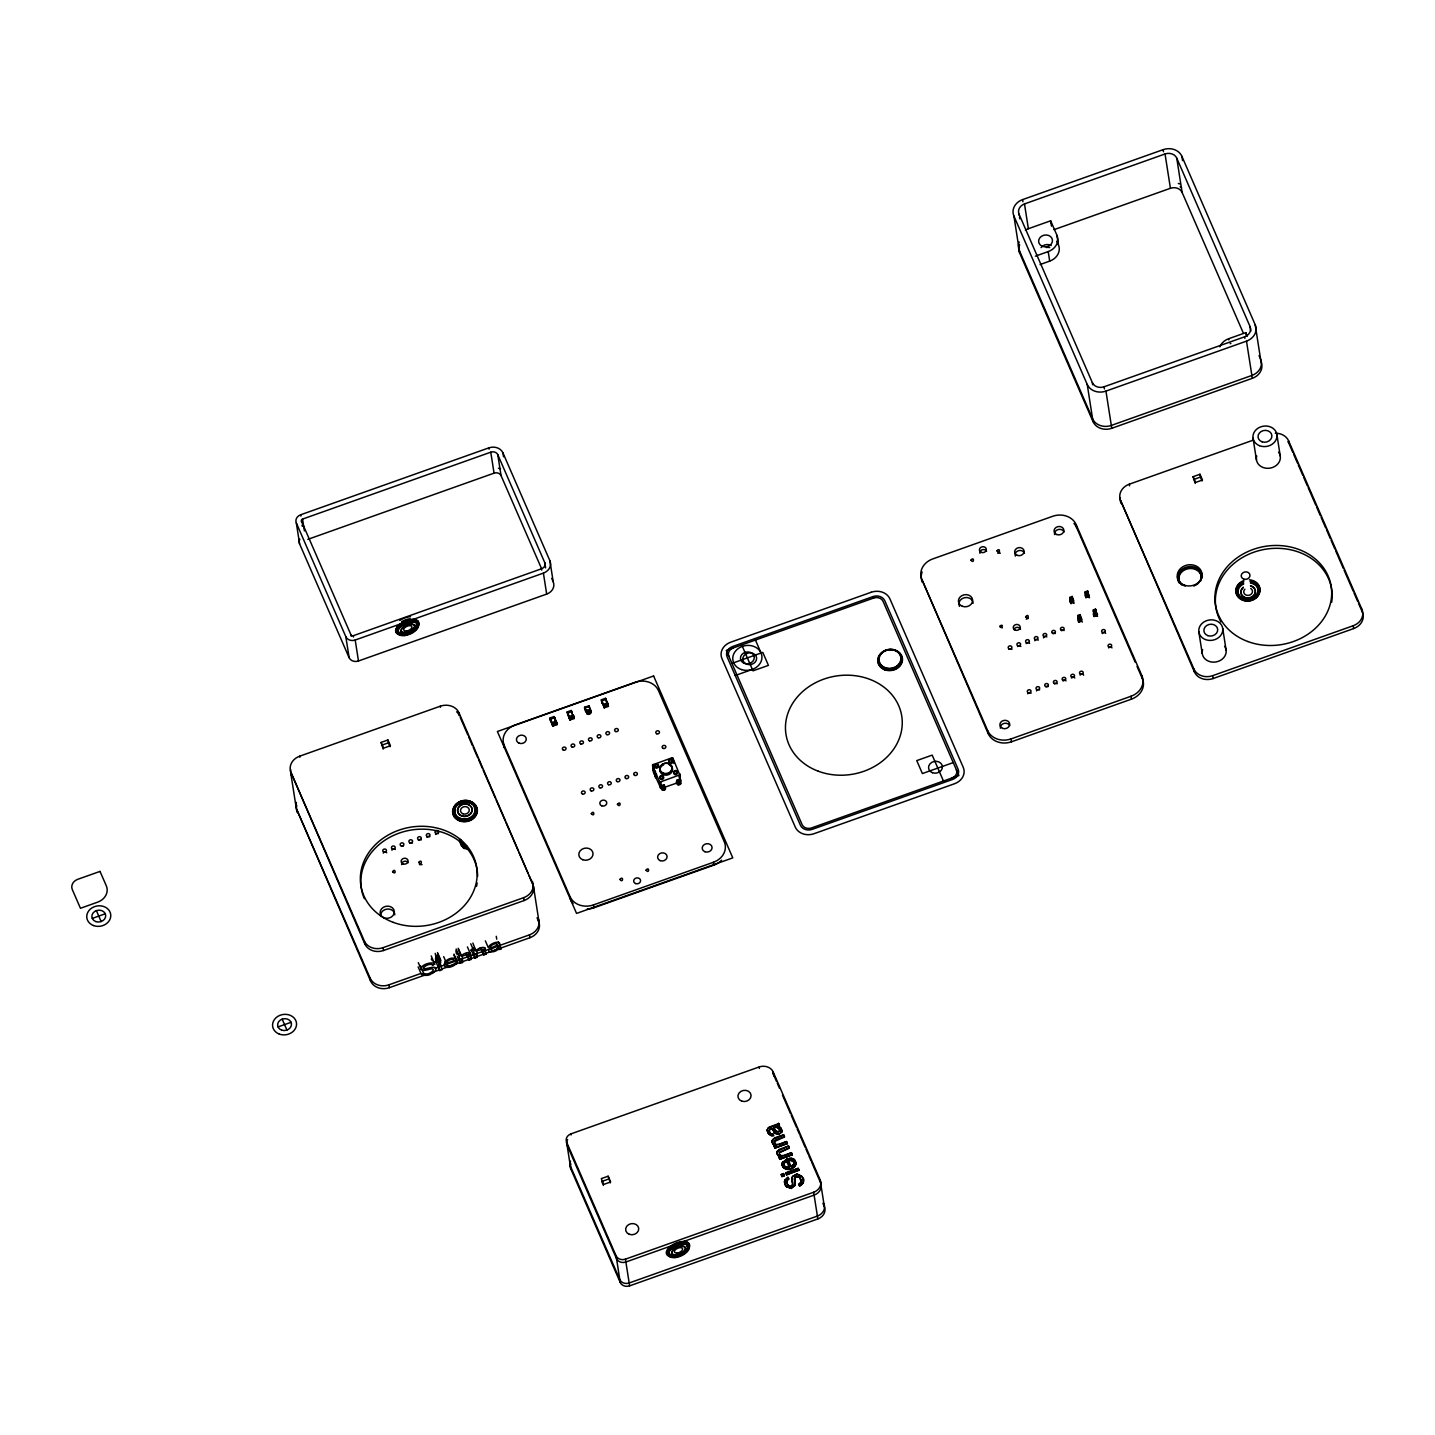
<?xml version="1.0" encoding="UTF-8"?>
<svg xmlns="http://www.w3.org/2000/svg" width="1435" height="1435" viewBox="0 0 1435 1435"><rect width="100%" height="100%" fill="white"/><g stroke="black" fill="none" stroke-linecap="round" stroke-linejoin="round"><path stroke-width="1.5" d="M784.658 1182.978L784.64 1180.79M792.604 1184.933L792.586 1183.839A22.35 18.996 -8.9 0 0 792.371 1181.74L792.443 1182.117A22.35 18.996 -8.9 0 1 792.658 1184.216L792.55 1185.202A2.332 1.973 -8.9 0 1 789.089 1186.314M794.524 1178.278L794.685 1180.557M779.815 1131.372L779.725 1129.471M779.851 1130.708L778.99 1128.197L776.478 1126.959A5.776 4.897 -8.9 0 0 774.147 1127.462M784.407 1136.592L775.761 1139.731L774.416 1141.56L784.479 1136.986L783.654 1134.834C780.909 1136.466 769.088 1137.237 772.819 1143.803A4.861 4.126 -8.9 0 0 776.048 1145.901L774.29 1146.511L774.99 1148.09L787.384 1143.677L786.559 1141.543L779.779 1143.946A9.758 8.305 -8.9 0 1 778.667 1144.287L776.694 1144.412M782.111 1163.839L782.828 1166.781M801.143 1181.579L800.192 1177.651M794.003 1163.624L793.914 1162.44L793.896 1164.108M768.676 1133.973L767.402 1129.74M794.506 1178.404L794.649 1180.162M784.586 1181.131L785.465 1185.436M800.479 1182.745C795.941 1189.741 807.869 1182.117 802.38 1177.148M803.187 1182.906L802.47 1177.346M767.348 1130.188L767.366 1130.69M794.559 1178.781L796.389 1175.929L799.761 1177.4M800.802 1182.709L801.035 1179.731M432.509 960.768L431.253 959.046M679.939 774.308L680.62 781.752L660.961 788.533L653.589 772.478L652.566 764.855M652.495 765.537L659.436 781.393L660.351 788.03M679.867 773.913L679.742 774.918L672.818 757.967M654.342 771.187L655.257 776.927M654.737 772.12L655.634 777.788M1073.111 602.269L1070.707 603.113L1070.026 600.278L1069.793 597.319L1072.196 596.458L1072.573 597.319L1070.169 598.18L1070.474 600.099M1071.048 603.776L1070.474 600.135M1070.097 599.256L1072.483 598.341L1073.488 603.13M1070.456 601.355L1072.842 600.512L1072.196 596.458M1080.986 620.279C1081.488 617.857 1077.29 620.35 1078.743 622.126L1081.434 620.171L1078.6 621.247M1078.976 622.072L1081.38 619.92L1080.089 614.611L1077.685 615.454L1078.994 620.835M1085.829 595.561L1085.219 591.83L1087.622 590.969L1088.232 594.7L1085.882 595.866L1088.232 594.843M1087.856 593.839L1087.927 592.888L1085.524 593.785L1085.452 594.7L1088.286 593.659L1085.506 595.005L1086.134 597.624L1088.483 596.583L1087.856 593.947M1094.17 616.637L1094.08 614.736L1096.43 613.57L1094.08 614.682M1094.439 615.758A2.009 1.704 -8.9 0 0 1097.327 613.983A2.009 1.704 -8.9 0 0 1094.205 612.799A2.009 1.704 -8.9 0 0 1094.439 615.758L1097.56 614.431M1096.483 613.875L1096.555 615.794M1096.806 615.776L1096.86 614.754L1094.026 615.776M784.55 1181.31L784.604 1182.422M772.263 1140.377L772.568 1143.282M782.129 1163.588L782.308 1165.489M793.95 1163.085L793.591 1161.543L793.878 1162.494M801.071 1181.202L799.241 1176.574M767.312 1129.471L767.51 1131.282M772.299 1142.457L772.281 1140.968M794.9 1176.951L794.631 1178.189M779.94 1130.565L777.662 1132.538L775.402 1130.278A18.296 15.552 -8.9 0 0 773.393 1127.659L773.339 1127.677M792.174 1178.35L792.461 1176.628L792.192 1178.171A20.807 17.686 -8.9 0 0 792.353 1181.202L792.389 1181.794M777.304 1151.067L777.555 1154.727M782.183 1163.964L782.38 1162.601M794.918 1184.557L794.757 1185.812M786.631 1186.709L791.492 1188.485L794.99 1184.933A19.66 16.718 -8.9 0 0 794.775 1181.794L794.542 1179.247M777.25 1151.731L777.286 1153.848M784.658 1181.346L784.766 1180.305M793.878 1163.552L793.716 1164.574M782.218 1163.731L782.595 1162.117M490.573 946.974C484.833 947.62 496.438 939.799 499.506 942.921A11.48 5.901 -23.5 0 1 499.721 943.674L500.313 947.082M792.479 1184.826L792.515 1184.682A2.332 1.973 -8.9 0 1 789.035 1185.92M795.815 1164.79L795.887 1162.852M774.416 1141.56L774.559 1143.013M779.277 1152.736L789.34 1148.161L788.515 1146.009L779.026 1149.471L777.322 1151.552M784.73 1181.005L784.963 1179.839M781.788 1132.107L781.393 1128.932M774.38 1141.094L775.026 1143.767M772.353 1140.646L774.218 1138.672L783.654 1134.834M800.927 1181.848L800.676 1182.924M795.672 1164.664C794.362 1169.543 785.429 1171.588 782.918 1166.655M793.788 1163.875C789.734 1175.426 783.528 1144.143 790.918 1166.816M784.891 1180.521L787.923 1177.31L788.873 1179.068M781.68 1131.892L779.169 1134.367L775.51 1133.632M782.523 1162.745L787.42 1158.673M802.9 1183.05L799.582 1186.297M779.438 1152.359L789.286 1147.785M794.47 1185.956L790.255 1188.234L785.914 1185.866M777.411 1151.354L788.515 1146.009M767.653 1128.448L768.945 1127.695A10.44 8.861 -8.9 0 1 770.218 1127.157L775.797 1125.13A8.825 7.498 -8.9 0 0 778.739 1123.641L779.42 1125.345A4.843 4.108 -8.9 0 1 778.039 1126.242L777.967 1125.865A4.843 4.108 -8.9 0 0 779.366 1124.968M785.106 1180.054L787.923 1177.31M1026.222 619.167L1028.195 618.413M800.622 1182.53L798.757 1184.485M793.573 1164.359L790.864 1166.44M782.775 1162.26L786.972 1159.229M767.707 1128.825L768.891 1127.3A10.44 8.861 -8.9 0 1 770.147 1126.78L775.743 1124.735A8.825 7.498 -8.9 0 0 778.685 1123.264M781.447 1132.358L778.774 1134.063L775.617 1133.381M779.6 1131.246L776.12 1131.605M795.008 1177.256L799.205 1176.879M997.684 553.175L1000.356 553.157M419.468 864.623L422.016 864.605M497.514 945.001A25.633 13.184 -23.5 0 1 493.425 946.849L492.51 947.279A12.789 6.583 -23.5 0 0 491.488 947.764C481.084 953.791 503.111 953.253 496.833 945.432M652.853 764.765L672.154 757.734M653.086 764.407L653.589 772.478M479.398 948.32L479.075 948.463A5.292 2.727 -23.5 0 0 475.936 950.849L472.85 943.046M424.76 968.733L425.747 968.625A24.592 12.646 -23.5 0 0 428.258 968.123L429.352 967.89A22.906 11.785 -23.5 0 1 432.76 967.262C438.931 966.544 434.984 973.199 431.128 973.773C428.635 976.876 416.76 974.796 423.809 973.325C429.765 976.715 439.433 965.701 427.899 969.701A21.651 11.139 -23.5 0 1 424.132 970.383L421.334 969.558L418.285 962.616M432.491 965.324C438.859 960.804 420.294 962.993 421.208 969.342M1022.599 199.608L1163.157 149.653A14.655 12.449 -8.9 0 1 1181.884 156.289L1255.195 324.74L1261.024 361.925A14.655 12.449 -8.9 0 1 1252.324 378.32L1111.766 428.294A14.655 12.449 -8.9 0 1 1093.04 421.639L1019.729 253.188L1013.899 216.003A14.655 12.449 -8.9 0 1 1022.599 199.608L1022.94 201.761M1019.298 215.734L1019.047 214.174A9.148 7.785 -8.9 0 1 1024.482 203.931L1165.041 153.976A9.148 7.785 -8.9 0 1 1176.754 158.119L1250.064 326.57L1250.782 331.216M1025.433 230.353A9.148 7.785 -8.9 0 1 1028.375 228.721L1050.653 220.793L1056.913 235.197L1058.402 244.739A14.655 12.449 -8.9 0 1 1049.703 261.116L1040.07 264.56M1053.99 229.672L1170.422 188.29A9.148 7.785 -8.9 0 1 1182.117 192.434L1243.212 332.812M300.686 514.77L488.887 447.863A10.996 9.345 -8.9 0 1 502.932 452.85L549.928 560.834L553.21 581.803A10.996 9.345 -8.9 0 1 546.681 594.09L358.481 660.997A7.319 6.224 -8.9 0 1 349.118 657.678L299.61 543.937L296.327 522.968A7.319 6.224 -8.9 0 1 300.686 514.77L300.884 516.08M1035.37 256.165L1048.214 251.591A14.655 12.449 -8.9 0 0 1056.913 235.197M301.673 522.448L301.476 521.138A1.83 1.561 -8.9 0 1 302.552 519.093L490.77 452.186A5.489 4.664 -8.9 0 1 497.784 454.68L544.78 562.663L545.605 567.901M307.808 539.363L494.053 473.155A5.489 4.664 -8.9 0 1 501.066 475.649L541.461 568.439M301.476 521.138L350.983 634.88A1.83 1.561 -8.9 0 0 353.315 635.705L541.515 568.798A5.489 4.664 -8.9 0 0 544.78 562.663M296.327 522.968L345.835 636.709A7.319 6.224 -8.9 0 0 355.198 640.028L543.399 573.121A10.996 9.345 -8.9 0 0 549.928 560.834M1219.858 346.786A14.655 12.449 -8.9 0 1 1228.647 338.732L1245.795 332.651L1247.32 336.149M1019.047 214.174L1092.358 382.643A9.148 7.785 -8.9 0 0 1104.071 386.786L1244.629 336.812A9.148 7.785 -8.9 0 0 1250.064 326.57M1013.899 216.003L1087.228 384.454A14.655 12.449 -8.9 0 0 1105.954 391.109L1246.495 341.135A14.655 12.449 -8.9 0 0 1255.195 324.74M533.174 885.216A14.655 12.449 -8.9 0 1 524.062 900.552L383.522 950.508A14.655 12.449 -8.9 0 1 364.795 943.871L291.018 772.55A14.655 12.449 -8.9 0 1 299.718 756.173L440.276 706.199A14.655 12.449 -8.9 0 1 459.003 712.836L532.762 884.157L528.959 875.386M381.082 742.415L387.934 739.976L390.446 745.734L383.593 748.173L381.082 742.415L383.199 749.106M381.531 745.267L388.383 742.846L387.934 739.976M1358.55 603.4L1362.371 612.171A14.655 12.449 -8.9 0 1 1353.671 628.566L1213.113 678.54A14.655 12.449 -8.9 0 1 1194.386 671.885L1120.627 500.582A14.655 12.449 -8.9 0 1 1129.327 484.187L1252.307 440.473M1193.113 476.689L1199.965 474.25L1202.476 480.008L1195.606 482.447L1193.113 476.689L1195.229 483.38M1193.561 479.541L1200.413 477.102L1199.965 474.25M550.538 719.15L554.556 717.715M605.983 699.437L601.965 700.854L602.305 703.096L601.695 702.074L601.337 699.832L605.48 698.289L608.476 706.307M584.834 708.316L584.727 707.294L586.467 712.065L590.754 710.54L589.014 705.769L584.404 707.312L585.372 708.137C582.861 705.141 587.112 719.491 591.328 712.37L586.915 713.069M588.78 705.966L588.601 706.989M587.381 707.114L584.655 708.459M556.062 721.177L552.044 722.594L552.78 726.11L550.035 717.984L554.053 716.567L556.708 722.343L557.049 724.585L552.923 726.128L550.412 720.37M586.197 710.666L590.485 709.141M603.471 704.316L607.471 702.899L605.857 699.562M556.565 722.325L552.547 723.742L549.91 718.11L550.771 721.5L550.412 719.276M569.695 717.661L573.695 716.226L573.193 715.078L569.193 716.495L567.829 713.069L571.686 711.617L571.184 710.468L567.184 711.904L569.91 720.011L574.072 718.612L573.569 717.464L569.551 718.881L569.067 716.621M607.974 704.047L603.974 705.464L601.462 699.706L602.198 703.222M556.278 723.527L552.547 724.854L556.421 723.563M573.426 717.428L569.677 718.756L568.188 715.312M603.974 706.576L607.705 705.249M586.807 712.818L591.148 711.383M603.848 706.702L607.848 705.267M586.933 713.697L591.22 712.119M731.94 663.383L762.792 652.405L768.425 665.374L752.998 670.845L741.716 644.925M735.24 675.508L752.37 669.41M92.253 918.418L105.275 913.772M1085.595 592.691L1087.999 591.848M1070.079 599.13L1072.483 598.341M1070.026 600.171L1072.86 599.202M1070.079 600.494L1072.86 599.274M1070.402 601.032L1072.806 600.189M1094.044 614.413L1093.111 609.965L1095.515 609.122L1096.214 612.01L1093.829 612.853L1094.457 615.543M1080.788 617.481L1078.403 618.341L1078.062 616.315L1080.465 615.471M1093.829 612.853L1093.488 610.826L1095.892 609.983M1077.972 617.283L1080.376 616.422L1080.089 614.611M1095.802 610.951L1093.398 611.794L1095.838 611.131L1095.515 609.122M1078.026 617.481L1080.394 616.476M1078.349 618.144L1080.77 617.355M1093.775 612.655L1096.179 611.812M1080.412 616.62L1081.003 619.041L1078.654 620.117M1094.421 615.274L1096.806 614.431L1095.838 611.131M1078.976 622.126L1081.362 621.176M462.285 841.592L462.913 846.65L465.801 845.628L466.572 849.125M465.98 846.686L463.577 847.547L465.944 846.506M463.935 848.264C468.187 849.628 463.361 847.332 463.021 843.78M660.71 781.842L679.203 775.079L680.477 783.994M664.064 784.712L661.661 785.537C664.889 799.295 663.436 776.281 665.051 789.483M677.661 783.797C684.908 780.837 673.499 787.743 677.087 780.048L679.49 779.223L679.921 780.532L677.535 781.465L678.073 784.837L680.441 783.797M665.015 789.286L662.647 790.326L662.109 786.954L664.513 786.111M662.235 789.268L664.638 788.425M291.018 772.55L364.346 941.019A14.655 12.449 -8.9 0 0 383.073 947.656L523.631 897.682A14.655 12.449 -8.9 0 0 532.331 881.287M921.862 579.435L987.657 730.594A18.314 15.57 -8.9 0 0 1011.065 738.899L1131.049 696.244A18.314 15.57 -8.9 0 0 1141.919 675.759L1076.124 524.582A18.314 15.57 -8.9 0 0 1052.716 516.277L932.732 558.933A18.314 15.57 -8.9 0 0 921.862 579.435L988.105 733.482A18.314 15.57 -8.9 0 0 1011.514 741.787L1131.497 699.132A18.314 15.57 -8.9 0 0 1142.368 678.647L1141.919 675.759M953.253 762.595L922.4 773.555L916.75 760.604L932.176 755.115L943.459 781.035M1120.627 500.582L1193.938 669.033A14.655 12.449 -8.9 0 0 1212.665 675.67L1353.223 625.714A14.655 12.449 -8.9 0 0 1361.923 609.319L1288.612 440.868A14.655 12.449 -8.9 0 0 1275.284 433.226M437.496 952.553L440.419 959.28L438.106 960.105L435.182 953.378M504.223 745.447L570.018 896.624A18.314 15.57 -8.9 0 0 593.426 904.929L713.41 862.274A18.314 15.57 -8.9 0 0 724.28 841.771L658.486 690.612A18.314 15.57 -8.9 0 0 635.077 682.307L515.093 724.962A18.314 15.57 -8.9 0 0 504.223 745.447L504.672 748.317A18.314 15.57 -8.9 0 1 503.577 743.814M434.626 961.916L438.823 960.428M438.68 957.127L442.052 969.773L439.738 970.598L436.096 962.185L438.41 961.36M457.012 954.741L458.805 953.558M471.362 949.647L473.371 947.835M440.419 959.28L440.653 960.768L438.339 961.594L437.514 955.674M470.931 950.688L475.111 949.199M439.738 970.598L438.554 962.993L440.868 962.167M470.536 954.383L471.326 959.369L469.012 960.176L467.738 954.418L462.662 955.979A2.404 1.238 -23.5 0 0 462.321 956.338L462.536 962.49L460.222 963.315L459.039 955.71L461.119 954.975L458.195 948.248M484.94 948.266A11.014 5.668 -23.5 0 1 485.156 949.091L485.981 954.149L483.667 954.975L482.393 949.217L477.299 950.759A2.404 1.238 -23.5 0 0 476.976 951.118L477.191 957.271L474.877 958.096L473.693 950.508L475.774 949.773L475.936 950.849M587.184 909.037A18.314 15.57 -8.9 0 0 593.875 907.799L713.859 865.144A18.314 15.57 -8.9 0 0 721.59 860.175M454.249 960.661L446.626 963.369L443.702 956.643M296.399 802.398A14.655 12.449 -8.9 0 0 296.848 809.735L370.158 978.186A14.655 12.449 -8.9 0 0 388.885 984.84L420.509 973.594M435.038 968.428L489.586 949.037M497.819 946.113L529.443 934.867A14.655 12.449 -8.9 0 0 538.143 918.472L538.591 921.324A14.655 12.449 -8.9 0 1 529.892 937.719L494.752 950.221M278.031 1026.922L291.072 1022.294M296.848 809.735L370.607 981.056A14.655 12.449 -8.9 0 0 389.333 987.693L424.473 975.208M433.262 972.069L440.294 969.576M442.052 968.948L449.065 966.455M450.823 965.827L492.994 950.849M498.304 948.786A5.327 2.744 -23.5 0 0 498.878 949.575L501.317 948.696L498.393 941.97M570.933 1133.883L759.133 1066.976A10.996 9.345 -8.9 0 1 773.178 1071.963L820.174 1179.947L824.354 1206.638A10.996 9.345 -8.9 0 1 817.842 1218.943L629.624 1285.85A7.319 6.224 -8.9 0 1 620.261 1282.513L570.771 1168.772L566.592 1142.081A7.319 6.224 -8.9 0 1 570.933 1133.883L571.094 1134.959M608.153 1176.198L601.283 1178.619L603.794 1184.395L610.646 1181.956L608.153 1176.198L610.27 1182.888M608.601 1179.05L601.731 1181.489L603.4 1185.328M774.29 1146.511L776.048 1145.883M776.748 1144.807L778.721 1144.664A9.758 8.305 -8.9 0 0 779.851 1144.323L786.559 1141.543M774.99 1148.09L787.331 1143.3M779.151 1157.686L780.855 1156.682L779.151 1157.686L779.851 1159.265L792.264 1154.87L791.42 1152.718L784.658 1155.121A9.758 8.305 -8.9 0 1 783.528 1155.462L781.734 1155.623M781.609 1155.982L783.6 1155.839A9.758 8.305 -8.9 0 0 784.712 1155.498L791.42 1152.718M779.851 1159.265L792.192 1154.475M781.106 1174.44L783.528 1173.579L784.353 1175.731L781.932 1176.592L781.16 1174.817L783.528 1173.579M785.824 1172.754L798.237 1168.341L799.008 1170.117L786.649 1174.906L785.824 1172.754L786.649 1174.906M785.878 1173.148L798.237 1168.341M784.299 1175.337L781.932 1176.592M786.595 1174.53L799.008 1170.117M566.592 1142.081L616.081 1255.822A7.319 6.224 -8.9 0 0 625.445 1259.159L813.663 1192.252A10.996 9.345 -8.9 0 0 820.174 1179.947M771.33 1128.394L771.689 1128.269A23.301 19.803 -8.9 0 1 773.734 1131.175L774.272 1132.215A11.623 9.884 -8.9 0 0 774.792 1132.95L774.792 1132.628M771.402 1128.771L771.761 1128.645A23.301 19.803 -8.9 0 1 773.806 1131.569L774.075 1131.892M462.913 846.65L461.729 846.219L460.617 839.421M769.214 1134.332C775.743 1136.341 771.51 1137.237 768.514 1133.453M1001.164 627.4C1005.809 623.203 995.101 626.377 1002.365 627.812M659.49 781.447L660.692 781.662L661.768 788.515M793.878 1159.408C787.689 1157.973 791.313 1156.789 794.667 1160.162M789.429 1158.027L790.021 1160.323L793.519 1161.722M776.245 1144.664L775.169 1143.605M780.909 1155.39L779.653 1154.332L781.124 1155.839M777.967 1125.865L780.461 1127.838M778.039 1126.242L780.263 1127.641M779.295 1128.897L776.532 1127.336A5.776 4.897 -8.9 0 0 774.2 1127.838M793.986 1159.175L795.869 1162.691M801.268 1175.947L796.838 1174.278L792.515 1176.485L796.963 1173.884L801.537 1176.234M780.299 1127.354L781.053 1128.592L780.586 1127.659M783.402 1167.319C787.618 1171.767 798.649 1167.175 795.223 1160.736M786.021 1186.01L786.559 1186.96M774.846 1133.004L774.739 1132.556A11.623 9.884 -8.9 0 1 774.218 1131.838L774.147 1131.731M801.591 1176L802.237 1177.184M794.595 1159.785L795.169 1160.915M783.295 1167.48L782.775 1166.404M775.922 1131.336L775.456 1130.672A18.296 15.552 -8.9 0 0 773.447 1128.036M673.087 758.29L673.894 763.492M653.84 767.958L654.737 772.084M779.438 1129.112L779.869 1130.062M768.335 1133.166L767.994 1132.771M793.591 1161.83L792.264 1160.287L790.021 1160.323M781.124 1128.699L781.842 1131.946L781.752 1129.883M779.492 1154.081L779.474 1154.332M785.573 1185.615L784.927 1183.929M798.56 1184.18L799.528 1185.902M772.64 1143.175L772.765 1143.426A4.861 4.126 -8.9 0 0 775.994 1145.525M461.657 846.112L459.128 840.264M782.685 1166.529L782.147 1164.592M1259.051 355.557L1260.576 359.073A14.655 12.449 -8.9 0 1 1251.876 375.45L1111.318 425.424A14.655 12.449 -8.9 0 1 1092.591 418.787L1019.28 250.336A14.655 12.449 -8.9 0 1 1019.191 241.977M1289.061 443.72L1292.863 452.491M1293.635 454.249L1297.455 463.021M1298.209 464.779L1302.801 475.308M1303.554 477.066L1307.375 485.837M1308.146 487.595L1315.787 505.138M1316.541 506.896L1320.361 515.667M1321.133 517.425L1325.707 527.954M1326.478 529.712L1330.299 538.484M1331.052 540.224L1334.873 549.013M1335.644 550.753L1343.268 568.314M1344.039 570.054L1353.205 591.112M1353.958 592.87L1357.779 601.642M1200.413 477.102L1202.082 480.94M1056.842 241.134L1057.631 242.928M1058.025 243.824L1058.402 244.739M1073.972 523.488A18.314 15.57 -8.9 0 1 1076.573 527.47L1135.264 662.288M1137.04 666.378L1142.368 678.647M754.81 638.611L761.07 653.015M679.239 776.819L680.943 780.783M774.362 1076.519L776.568 1081.577M777.304 1083.264L779.51 1088.322M782.452 1095.066L790.524 1113.632M791.259 1115.318L796.389 1127.121M797.125 1128.825L799.331 1133.883M800.066 1135.569L805.214 1147.372M805.95 1149.058L808.138 1154.117M808.874 1155.821L811.08 1160.879M811.815 1162.565L820.623 1182.817A10.996 9.345 -8.9 0 1 814.111 1195.104L625.893 1262.011A7.319 6.224 -8.9 0 1 616.53 1258.692L567.022 1144.951A7.319 6.224 -8.9 0 1 567.614 1139.569M551.74 578.431L553.21 581.803M822.901 1203.265L824.354 1206.638M603.848 705.59L603.346 704.442L604.189 707.832L608.35 706.433L607.633 702.917M601.839 702.092L604.35 707.85L603.489 704.477M778.613 1123.497L779.42 1125.345M783.707 1135.211L784.479 1136.986M786.631 1141.919L787.384 1143.677M788.568 1146.386L789.34 1148.161M791.492 1153.094L792.264 1154.87M798.291 1168.736L799.062 1170.494M784.514 1162.494A4.843 4.108 -8.9 0 1 786.577 1161.184L789.089 1166.96M774.236 1146.117L774.918 1147.713M779.097 1157.31L779.797 1158.888M783.582 1173.956L784.353 1175.731M571.56 711.742L573.552 717.303M570.054 720.047L567.058 712.029M554.43 717.841L555.937 721.303M554.556 718.827L554.932 720.101M556.08 721.321L556.923 724.711M460.222 717.446L467.864 735.007M468.617 736.765L472.438 745.536M473.209 747.276L477.783 757.806M478.555 759.563L482.375 768.335M483.129 770.093L495.344 798.165M496.115 799.923L505.281 820.981M506.035 822.739L518.268 850.811M519.022 852.569L528.188 873.628M537.067 917.826L538.591 921.324M496.707 944.517L498.896 949.557M485.353 940.876L488.295 947.602M483.774 949.109L485.981 954.149M480.725 948.248L483.667 954.975M388.383 742.846L390.051 746.684M475.72 953.916L477.191 957.271M470.752 943.782L473.693 950.508M471.218 949.701L474.877 958.096M467.415 946.903L470.339 953.629M468.402 952.643L471.326 959.369M466.088 953.468L469.012 960.176M458.375 949.324L461.299 956.051A5.292 2.727 -23.5 0 1 464.42 953.647L464.761 953.522A5.058 2.601 -23.5 0 1 470.608 953.306M461.083 959.118L462.536 962.49M456.115 948.983L459.039 955.71M457.299 956.589L460.222 963.315M453.926 954.131L456.85 960.858M454.034 955.333L456.958 962.06C453.675 964.374 445.926 969.773 445.191 961.109M437.729 954.042L440.653 960.768M435.415 954.867L439.863 964.733M435.63 956.266L438.554 962.993M431.217 955.961L434.877 964.374M420.491 965.988L423.415 972.715M418.159 966.939L421.083 973.665M282.175 1019.137L286.928 1030.079M96.396 910.615L101.15 921.557M677.087 780.084L677.535 781.465M661.661 785.573L662.109 786.954M767.402 1130.834L767.922 1132.61M767.671 1131.731L767.294 1129.919M784.981 1184.323L784.55 1182.225M772.335 1142.439L772.156 1141.255M773.788 1135.946L773.322 1134.116A4.09 3.462 -8.9 0 1 769.501 1129.578A2.78 2.368 -8.9 0 1 771.151 1128.52M1088.268 595.023L1088.914 597.642M777.196 1153.758L777.017 1152.682M456.796 960.499C454.339 954.921 442.985 959.979 444.402 965.701A6.906 3.552 -23.5 0 0 450.698 966.939A6.906 3.552 -23.5 0 0 457.245 962.006M1361.923 609.319L1362.335 611.992M1353.223 625.714L1353.671 628.566M1288.612 440.868L1288.881 442.644M1276.863 434.303L1280.253 456.043M1245.795 332.651L1246.172 335.019M1246.495 341.135L1252.324 378.32M1244.629 336.812L1244.862 338.373M1253.06 438.285L1256.468 460.025M1228.647 338.732L1228.844 339.934M1181.884 156.289L1182.566 160.576M1176.754 158.119L1182.117 192.434M1165.041 153.976L1170.422 188.29M1163.157 149.653L1163.498 151.787M1222.728 628.494A12.072 10.26 -8.9 0 1 1205.938 639.759A12.072 10.26 -8.9 0 1 1203.66 622.144A12.072 10.26 -8.9 0 1 1222.728 628.494L1226.136 650.234M1212.665 675.67L1213.113 678.54M1198.817 631.759L1202.225 653.499M1193.938 669.033L1194.386 671.885M1129.327 484.187L1129.578 485.801M1105.954 391.109L1111.766 428.294M1104.071 386.786L1104.412 388.939M1092.358 382.643L1092.699 384.777M1087.228 384.454L1093.04 421.639M1131.049 696.244L1131.497 699.132M1050.653 220.793L1051.03 223.178M1051.12 223.788L1051.496 226.156M1048.214 251.591L1049.703 261.116M1087.622 590.969C1089.649 593.301 1083.963 595.202 1085.219 591.83M1076.124 524.582L1076.573 527.47M1024.482 203.931L1028.375 228.721M1019.532 217.277L1019.783 218.838M1081.003 620.404L1081.129 621.283M1011.065 738.899L1011.514 741.787M987.657 730.594L988.105 733.482M813.663 1192.252L817.842 1218.943M794.846 1181.776L794.649 1180.395M773.178 1071.963L773.842 1076.142M759.133 1066.976L759.366 1068.411M713.41 862.274L713.859 865.144M679.472 779.205L680.064 782.936M671.67 757.806L672.495 762.99M606.126 699.455L606.467 701.697M605.624 698.307L605.965 700.549M591.076 711.222L591.274 712.262L588.727 705.823L588.87 706.702M586.861 712.962L587.041 713.895M573.856 716.262L574.197 718.487L573.354 715.114M572.045 713.859L571.345 710.504M567.56 713.177L567.901 715.401M543.399 573.121L546.681 594.09M541.515 568.798L541.73 570.108M593.426 904.929L593.875 907.799M556.206 721.195L556.547 723.437M554.699 717.751L555.058 719.975L554.197 716.585M502.932 452.85L503.542 456.778M570.018 896.624L570.466 899.494A18.314 15.57 -8.9 0 0 573.067 903.476M625.445 1259.159L629.624 1285.85M497.784 454.68L501.066 475.649M490.77 452.186L494.053 473.155M616.081 1255.822L620.261 1282.513M488.887 447.863L489.084 449.173M533.461 886.328L538.825 920.642M523.631 897.682L524.062 900.552M529.443 934.867L529.892 937.719M496.259 936.302L496.653 938.687A9.704 4.987 -23.5 0 0 496.779 939.19M459.003 712.836L459.397 715.347M462.967 843.619L463.541 847.35M440.276 706.199L440.455 707.276M461.119 954.975L461.299 956.051M455.899 950.634L456.348 953.486M435.487 958.383L436.096 962.185M355.198 640.028L358.481 660.997M353.315 635.705L353.53 637.014M350.983 634.88L351.18 636.189M345.835 636.709L349.118 657.678M383.073 947.656L383.522 950.508M388.885 984.84L389.333 987.693M302.552 519.093L304.399 530.878M302.085 525.067L302.301 526.376M364.346 941.019L364.795 943.871M370.158 978.186L370.607 981.056M299.718 756.173L299.897 757.232M290.785 773.232L296.166 807.564M792.443 1182.117L792.246 1180.826M777.124 1153.399L777.017 1152.448L777.698 1154.978A4.861 4.126 -8.9 0 0 780.909 1157.076M589.014 705.769L589.121 706.791M1250.423 583.023A10.26 8.718 -8.9 0 1 1256.934 595.668A10.26 8.718 -8.9 0 1 1240.575 597.857A10.26 8.718 -8.9 0 1 1243.75 583.919M1250.19 581.498A10.26 8.718 -8.9 0 1 1256.701 594.144A10.26 8.718 -8.9 0 1 1240.324 596.332A10.26 8.718 -8.9 0 1 1243.517 582.395M1250.495 585.624A7.319 6.224 -8.9 0 1 1254.513 594.377A7.319 6.224 -8.9 0 1 1243.571 596.727A7.319 6.224 -8.9 0 1 1243.266 587.184M1250.585 582.413A10.996 9.345 -8.9 0 1 1257.562 595.973A10.996 9.345 -8.9 0 1 1240.037 598.305A10.996 9.345 -8.9 0 1 1243.445 583.363M1250.549 586.018A7.319 6.224 -8.9 0 1 1254.567 594.754A7.319 6.224 -8.9 0 1 1243.625 597.103A7.319 6.224 -8.9 0 1 1243.32 587.561M1250.441 581.462A10.996 9.345 -8.9 0 1 1257.419 595.005A10.996 9.345 -8.9 0 1 1239.876 597.355A10.996 9.345 -8.9 0 1 1243.302 582.413M1250.692 580.529A12.09 10.278 -8.9 0 1 1258.172 595.722A12.09 10.278 -8.9 0 1 1238.602 597.57A12.09 10.278 -8.9 0 1 1243.822 581.175M1249.401 579.83A12.09 10.278 -8.9 0 1 1258.495 594.52A12.09 10.278 -8.9 0 1 1238.782 597.265A12.09 10.278 -8.9 0 1 1243.732 580.619M1250.728 588.529A4.395 3.731 -8.9 0 1 1251.535 593.839A4.395 3.731 -8.9 0 1 1245.257 594.61A4.395 3.731 -8.9 0 1 1244.88 589.247M1287.912 441.711A14.655 12.449 -8.9 0 1 1288.54 442.715M1121.076 503.434A14.655 12.449 -8.9 0 1 1120.304 497.604M1220.934 621.893A58.602 49.794 -8.9 0 1 1264.63 549.372A58.602 49.794 -8.9 0 1 1331.68 602.18M1181.633 584.996A11.354 9.65 -8.9 0 1 1181.238 572.529A11.354 9.65 -8.9 0 1 1195.534 569.462A11.354 9.65 -8.9 0 1 1200.772 580.888M1179.229 582.987A12.449 10.583 -8.9 0 1 1187.409 566.843A12.449 10.583 -8.9 0 1 1202.225 577.946M1185.149 586.108A11.354 9.65 -8.9 0 1 1181.238 571.291A11.354 9.65 -8.9 0 1 1199.176 571.166A11.354 9.65 -8.9 0 1 1193.794 586.054M1224.611 646.306A12.072 10.26 -8.9 0 1 1215.624 662.019A12.072 10.26 -8.9 0 1 1202.62 649.535M1278.567 452.168A12.054 10.242 -8.9 0 1 1270.19 468.115A12.054 10.242 -8.9 0 1 1256.719 455.971M922.31 582.305A18.314 15.57 -8.9 0 1 922.131 571.991M1054.617 534.627A4.951 4.197 -8.9 0 1 1058.079 529.569A4.951 4.197 -8.9 0 1 1064.053 531.919M1085.811 597.695A2.009 1.704 -8.9 0 1 1087.084 596.727M1088.735 596.852A2.009 1.704 -8.9 0 1 1089.524 597.678M1073.308 602.341A2.009 1.704 -8.9 0 1 1074.097 603.166M1015.37 556.098A4.753 4.054 -8.9 0 1 1018.366 550.717A4.753 4.054 -8.9 0 1 1024.393 553.21M1094.026 616.297A2.009 1.704 -8.9 0 1 1097.614 616.279M1102.152 633.606A1.865 1.579 -8.9 0 1 1105.668 633.355M1078.474 622.019A2.009 1.704 -8.9 0 1 1082.313 622.108M1108.681 647.902A1.865 1.579 -8.9 0 1 1111.981 647.885M1061.434 630.665A1.865 1.579 -8.9 0 1 1064.053 630.557M1053.039 633.535A1.865 1.579 -8.9 0 1 1055.156 633.517M1043.478 637.875A1.865 1.579 -8.9 0 1 1046.815 636.925M1080.107 675.132A1.865 1.579 -8.9 0 1 1083.64 675.221M1071.497 678.02A1.865 1.579 -8.9 0 1 1074.815 678.002M1062.94 680.908A1.865 1.579 -8.9 0 1 1065.99 680.89M979.944 553.282A3.48 2.96 -8.9 0 1 982.383 549.713A3.48 2.96 -8.9 0 1 986.598 551.381M1013.845 629.57A3.48 2.96 -8.9 0 1 1020.5 629.319M959.477 606.359A7.139 6.063 -8.9 0 1 964.499 597.695A7.139 6.063 -8.9 0 1 973.091 603.328M1034.796 640.745A1.865 1.579 -8.9 0 1 1038.24 640.207M1026.168 643.633A1.865 1.579 -8.9 0 1 1029.595 643.4M1017.576 646.521A1.865 1.579 -8.9 0 1 1020.895 646.485M1009.092 649.32A1.865 1.579 -8.9 0 1 1011.98 649.302M1054.51 683.76A1.865 1.579 -8.9 0 1 1057.129 683.813M1046.133 686.648A1.865 1.579 -8.9 0 1 1048.016 686.63M1036.465 690.935A1.865 1.579 -8.9 0 1 1039.622 689.93M1027.819 693.805A1.865 1.579 -8.9 0 1 1031.083 693.195M1000.356 728.173A4.951 4.197 -8.9 0 1 1009.738 725.464M1019.729 253.188A14.655 12.449 -8.9 0 1 1019.639 244.847M1178.296 183.465A14.655 12.449 -8.9 0 1 1179.696 183.895M1180.144 186.747A14.655 12.449 -8.9 0 1 1181.489 187.303M1041.092 247.645A6.96 5.919 -8.9 0 1 1051.191 245.511M1046.33 247.502A6.96 5.919 -8.9 0 1 1049.738 247.591M1230.172 343.629A6.96 5.919 -8.9 0 1 1230.835 343.521M956.392 769.788A7.319 6.224 -8.9 0 1 952.033 777.985M728.801 656.172A7.319 6.224 -8.9 0 1 733.142 647.974M497.353 944.66A3.049 1.579 -23.5 0 0 496.707 943.692A4.484 2.314 -23.5 0 0 490.268 947.01M501.12 948.822A9.704 4.987 -23.5 0 1 500.367 947.082M497.658 946.006A20.144 10.368 -23.5 0 1 493.927 947.782C486.734 950.365 495.165 952.481 497.55 947.871A6.35 3.265 -23.5 0 0 497.658 946.49M479.416 948.338A5.058 2.601 -23.5 0 1 485.245 948.104M470.285 953.486A11.014 5.668 -23.5 0 1 470.501 954.293M446.698 963.333A4.233 2.188 -23.5 0 1 448.85 960.356A4.233 2.188 -23.5 0 1 453.352 959.351M453.227 959.477A5.327 2.744 -23.5 0 1 454.177 960.679M424.581 966.652A5.579 2.87 -23.5 0 1 432.957 965.055M424.527 968.84A2.565 1.309 -23.5 0 1 424.419 966.598M456.653 711.796A14.655 12.449 -8.9 0 1 459.451 715.706M291.466 775.42A14.655 12.449 -8.9 0 1 290.695 769.591M474.375 807.744A10.26 8.718 -8.9 0 1 475.254 812.551M458.213 818.614A10.26 8.718 -8.9 0 1 455.469 809.448M460.42 819.995A10.996 9.345 -8.9 0 1 456.85 805.43A10.996 9.345 -8.9 0 1 474.357 805.986A10.996 9.345 -8.9 0 1 467.864 820.228M469.048 801.968A12.09 10.278 -8.9 0 1 477.066 812.658M454.752 817.555A12.09 10.278 -8.9 0 1 463.11 801.788M364.364 898.669A58.602 49.794 -8.9 0 1 408.867 830.452A58.602 49.794 -8.9 0 1 477.622 876.372M477.155 883.009A58.602 49.794 -8.9 0 1 476.51 886.399M452.904 814.201A12.449 10.583 -8.9 0 1 463.218 802.524M468.097 802.452A12.449 10.583 -8.9 0 1 476.94 808.766M299.61 543.937A7.319 6.224 -8.9 0 1 299.843 539.147M498.411 468.24A10.996 9.345 -8.9 0 1 500.546 468.779M399.791 620.476A12.449 6.404 -23.5 0 1 410.5 616.655M416.042 624.853A10.26 5.274 -23.5 0 1 411.11 629.768M404.957 632.117A10.26 5.274 -23.5 0 1 399.881 632.064M412.957 620.171A10.996 5.65 -23.5 0 1 415.719 627.687A10.996 5.65 -23.5 0 1 401.387 633.66A10.996 5.65 -23.5 0 1 398.625 626.144M403.486 622.431A10.996 5.65 -23.5 0 1 408.168 620.62M402.105 622.539A12.09 6.224 -23.5 0 1 418.195 621.947A12.09 6.224 -23.5 0 1 407.486 633.445A12.09 6.224 -23.5 0 1 396.024 629.05M397.172 626.844A12.09 6.224 -23.5 0 1 397.782 626.073M418.105 623.238A12.09 6.224 -23.5 0 1 416.814 626.126M411.881 630.413A12.09 6.224 -23.5 0 1 405.71 632.978M399.504 633.337A12.09 6.224 -23.5 0 1 396.652 632.1M401.728 621.678A12.09 6.224 -23.5 0 1 410.051 618.718M417.406 620.458A12.09 6.224 -23.5 0 1 417.746 620.96M297.296 812.605A14.655 12.449 -8.9 0 1 296.794 805.501M466.698 845.968A2.009 1.704 -8.9 0 1 465.46 848.246A2.009 1.704 -8.9 0 1 462.895 847.242A2.009 1.704 -8.9 0 1 464.258 845.018M435.576 834.435A1.865 1.579 -8.9 0 1 438.428 833.609M426.966 837.322A1.865 1.579 -8.9 0 1 429.818 836.784M418.41 840.228A1.865 1.579 -8.9 0 1 421.208 839.941M401.621 864.605A3.48 2.96 -8.9 0 1 408.204 862.704M380.634 916.247A7.139 6.063 -8.9 0 1 387.217 909.055A7.139 6.063 -8.9 0 1 394.804 914.848M409.979 843.062A1.865 1.579 -8.9 0 1 412.509 843.045M401.603 845.95A1.865 1.579 -8.9 0 1 403.486 845.933M391.934 850.255A1.865 1.579 -8.9 0 1 395.325 849.484M383.288 853.125A1.865 1.579 -8.9 0 1 386.75 852.785M679.526 781.411A2.009 1.704 -8.9 0 1 680.656 783.923A2.009 1.704 -8.9 0 1 677.481 784.317A2.009 1.704 -8.9 0 1 677.984 781.609M663.67 786.846A2.009 1.704 -8.9 0 1 665.356 789.178A2.009 1.704 -8.9 0 1 662.163 789.896A2.009 1.704 -8.9 0 1 662.557 787.097M663.024 789.967A2.009 1.704 -8.9 0 1 663.688 789.752M670.809 762.649A2.009 1.704 -8.9 0 1 671.383 762.702M655.508 771.564A2.009 1.704 -8.9 0 1 654.181 768.514M656.512 774.308A2.009 1.704 -8.9 0 1 654.629 771.402M669.284 764.819A6.404 5.453 -8.9 0 1 670.988 773.124A6.404 5.453 -8.9 0 1 661.051 773.196A6.404 5.453 -8.9 0 1 663.562 764.855M570.556 1161.13A7.319 6.224 -8.9 0 0 570.323 1165.92L619.812 1279.661A7.319 6.224 -8.9 0 0 629.176 1282.98L817.394 1216.073A10.996 9.345 -8.9 0 0 823.905 1203.786M772.783 1073.308A10.996 9.345 -8.9 0 1 773.626 1074.833M687.096 1244.611A10.26 5.274 -23.5 0 1 686.737 1246.818M669.93 1253.813A10.26 5.274 -23.5 0 1 668.01 1251.912M680.836 1242.226A10.996 5.65 -23.5 0 1 685.105 1250.997A10.996 5.65 -23.5 0 1 667.921 1253.526M667.992 1250.19A10.996 5.65 -23.5 0 1 671.508 1246.118M688.854 1244.593A12.09 6.224 -23.5 0 1 688.8 1245.221M687.508 1248.109A12.09 6.224 -23.5 0 1 668.567 1254.836M684.244 1241.472A12.09 6.224 -23.5 0 1 685.374 1251.589A12.09 6.224 -23.5 0 1 667.723 1254.943M570.771 1168.772A7.319 6.224 -8.9 0 1 571.004 1164M780.855 1156.7A4.861 4.126 -8.9 0 1 777.609 1154.619M794.721 1181.4A19.66 16.718 -8.9 0 1 794.99 1184.557M789.196 1186.135A5.058 4.305 -8.9 0 1 788.64 1179.139M789.142 1185.758A5.058 4.305 -8.9 0 1 788.568 1178.763M792.299 1180.826A20.807 17.686 -8.9 0 1 792.048 1177.974M789.053 1166.906A3.857 3.283 -8.9 0 1 784.317 1162.422M789.124 1167.283A3.857 3.283 -8.9 0 1 784.299 1162.924M784.497 1162.978A4.843 4.108 -8.9 0 1 786.631 1161.579M769.519 1129.937A2.78 2.368 -8.9 0 1 771.223 1128.915M773.304 1134.385A4.09 3.462 -8.9 0 1 769.555 1129.973M392.58 871.745C396.598 875.96 395.36 867.045 392.58 871.745M418.697 862.453C421.747 866.955 422.625 858.004 418.715 862.363M591.274 813.663C595.13 817.968 594.18 809.017 591.274 813.663M617.409 804.371C620.62 808.748 621.337 799.887 617.427 804.192M619.92 879.494C623.095 883.906 623.741 875.135 619.956 879.296M646.055 870.202C649.355 874.65 649.571 865.646 646.073 870.112M970.867 560.224C974.365 564.637 974.275 555.56 970.867 560.224M996.984 550.932C1000.5 555.345 1000.141 546.43 997.002 550.843M1025.648 616.763C1028.823 621.265 1029.343 612.171 1025.648 616.763M871.206 592.26L730.648 642.216A14.655 12.449 -8.9 0 0 721.948 658.611L795.259 827.062A14.655 12.449 -8.9 0 0 813.986 833.717L954.544 783.743A14.655 12.449 -8.9 0 0 963.244 767.348L889.933 598.897A14.655 12.449 -8.9 0 0 871.206 592.26M100.019 871.404L77.741 879.314A9.148 7.785 -8.9 0 0 72.306 889.557L80.45 908.283L97.598 902.184A14.655 12.449 -8.9 0 0 106.298 885.79L100.019 871.404M873.072 596.565L732.532 646.539A9.148 7.785 -8.9 0 0 727.079 656.782L800.407 825.233A9.148 7.785 -8.9 0 0 812.102 829.394L952.661 779.42A9.148 7.785 -8.9 0 0 958.096 769.178L884.785 600.727A9.148 7.785 -8.9 0 0 873.072 596.565M653.607 675.975L497.389 731.509L576.547 913.413L732.783 857.879L653.607 675.975M873.7 598.018L726.289 650.414L802.111 824.623A7.319 6.224 -8.9 0 0 811.475 827.959L958.885 775.546L883.063 601.337A7.319 6.224 -8.9 0 0 873.7 598.018M588.476 711.491L585.677 709.608L588.476 711.527M1243.697 579.076A4.395 3.731 -8.9 0 0 1249.975 575.166A4.395 3.731 -8.9 0 0 1243.14 572.619A4.395 3.731 -8.9 0 0 1243.697 579.076M1247.804 641.517A58.602 49.794 -8.9 0 0 1331.554 589.408A58.602 49.794 -8.9 0 0 1240.558 555.506A58.602 49.794 -8.9 0 0 1247.804 641.517M1184.216 585.121A12.449 10.583 -8.9 0 0 1202.01 574.036A12.449 10.583 -8.9 0 0 1182.673 566.843A12.449 10.583 -8.9 0 0 1184.216 585.121M1207.965 635.669A6.96 5.919 -8.9 0 0 1217.669 629.194A6.96 5.919 -8.9 0 0 1206.691 625.517A6.96 5.919 -8.9 0 0 1207.965 635.669M1259.392 445.657A12.054 10.242 -8.9 0 0 1276.971 435.343A12.054 10.242 -8.9 0 0 1258.513 427.899A12.054 10.242 -8.9 0 0 1259.392 445.657M1262.154 441.837A6.96 5.919 -8.9 0 0 1271.858 435.379A6.96 5.919 -8.9 0 0 1260.881 431.666A6.96 5.919 -8.9 0 0 1262.154 441.837M1056.806 534.555A4.951 4.197 -8.9 0 0 1063.891 530.197A4.951 4.197 -8.9 0 0 1056.25 527.291A4.951 4.197 -8.9 0 0 1056.806 534.555M1086.295 597.05A2.009 1.704 -8.9 0 0 1089.183 595.274A2.009 1.704 -8.9 0 0 1086.062 594.09A2.009 1.704 -8.9 0 0 1086.295 597.05M1070.869 602.521A2.009 1.704 -8.9 0 0 1073.757 600.763A2.009 1.704 -8.9 0 0 1070.636 599.579A2.009 1.704 -8.9 0 0 1070.869 602.521M1017.271 555.363A4.753 4.054 -8.9 0 0 1024.106 551.183A4.753 4.054 -8.9 0 0 1016.733 548.367A4.753 4.054 -8.9 0 0 1017.271 555.363M1102.654 632.566A1.865 1.579 -8.9 0 0 1105.327 630.916A1.865 1.579 -8.9 0 0 1102.457 629.822A1.865 1.579 -8.9 0 0 1102.654 632.566M1079.012 621.247A2.009 1.704 -8.9 0 0 1081.9 619.472A2.009 1.704 -8.9 0 0 1078.779 618.288A2.009 1.704 -8.9 0 0 1079.012 621.247M1109.022 647.185A1.865 1.579 -8.9 0 0 1111.695 645.553A1.865 1.579 -8.9 0 0 1108.824 644.458A1.865 1.579 -8.9 0 0 1109.022 647.185M1061.469 630.306A1.865 1.579 -8.9 0 0 1064.142 628.673A1.865 1.579 -8.9 0 0 1061.254 627.579A1.865 1.579 -8.9 0 0 1061.469 630.306M1052.752 633.409A1.865 1.579 -8.9 0 0 1055.425 631.777A1.865 1.579 -8.9 0 0 1052.555 630.683A1.865 1.579 -8.9 0 0 1052.752 633.409M1044.052 636.512A1.865 1.579 -8.9 0 0 1046.725 634.862A1.865 1.579 -8.9 0 0 1043.837 633.768A1.865 1.579 -8.9 0 0 1044.052 636.512M1080.555 674.199A1.865 1.579 -8.9 0 0 1083.228 672.567A1.865 1.579 -8.9 0 0 1080.358 671.472A1.865 1.579 -8.9 0 0 1080.555 674.199M1071.855 677.302A1.865 1.579 -8.9 0 0 1074.528 675.652A1.865 1.579 -8.9 0 0 1071.64 674.558A1.865 1.579 -8.9 0 0 1071.855 677.302M1063.156 680.387A1.865 1.579 -8.9 0 0 1065.81 678.755A1.865 1.579 -8.9 0 0 1062.94 677.661A1.865 1.579 -8.9 0 0 1063.156 680.387M981.343 552.385A3.48 2.96 -8.9 0 0 986.347 549.318A3.48 2.96 -8.9 0 0 980.966 547.273A3.48 2.96 -8.9 0 0 981.343 552.385M1015.191 630.126A3.48 2.96 -8.9 0 0 1020.177 627.059A3.48 2.96 -8.9 0 0 1014.796 625.014A3.48 2.96 -8.9 0 0 1015.191 630.126M962.365 606.305A7.139 6.063 -8.9 0 0 972.625 600.009A7.139 6.063 -8.9 0 0 961.576 595.812A7.139 6.063 -8.9 0 0 962.365 606.305M1035.335 639.597A1.865 1.579 -8.9 0 0 1038.007 637.965A1.865 1.579 -8.9 0 0 1035.137 636.871A1.865 1.579 -8.9 0 0 1035.335 639.597M1026.635 642.701A1.865 1.579 -8.9 0 0 1029.308 641.05A1.865 1.579 -8.9 0 0 1026.42 639.956A1.865 1.579 -8.9 0 0 1026.635 642.701M1017.917 645.786A1.865 1.579 -8.9 0 0 1020.59 644.154A1.865 1.579 -8.9 0 0 1017.72 643.059A1.865 1.579 -8.9 0 0 1017.917 645.786M1009.218 648.889A1.865 1.579 -8.9 0 0 1011.89 647.257A1.865 1.579 -8.9 0 0 1009.002 646.163A1.865 1.579 -8.9 0 0 1009.218 648.889M1054.438 683.49A1.865 1.579 -8.9 0 0 1057.111 681.84A1.865 1.579 -8.9 0 0 1054.223 680.746A1.865 1.579 -8.9 0 0 1054.438 683.49M1045.738 686.576A1.865 1.579 -8.9 0 0 1048.411 684.943A1.865 1.579 -8.9 0 0 1045.523 683.849A1.865 1.579 -8.9 0 0 1045.738 686.576M1037.021 689.679A1.865 1.579 -8.9 0 0 1039.693 688.029A1.865 1.579 -8.9 0 0 1036.823 686.934A1.865 1.579 -8.9 0 0 1037.021 689.679M1028.321 692.764A1.865 1.579 -8.9 0 0 1030.994 691.132A1.865 1.579 -8.9 0 0 1028.106 690.038A1.865 1.579 -8.9 0 0 1028.321 692.764M1002.617 728.388A4.951 4.197 -8.9 0 0 1009.702 724.029A4.951 4.197 -8.9 0 0 1002.06 721.123A4.951 4.197 -8.9 0 0 1002.617 728.388M1042.51 246.372A6.96 5.919 -8.9 0 0 1052.465 240.183A6.96 5.919 -8.9 0 0 1041.649 236.165A6.96 5.919 -8.9 0 0 1042.51 246.372M744.281 663.347A6.96 5.919 -8.9 0 0 754.29 657.212A6.96 5.919 -8.9 0 0 743.509 653.122A6.96 5.919 -8.9 0 0 744.281 663.347M741.716 669.643A14.655 12.449 -8.9 0 0 761.841 655.705A14.655 12.449 -8.9 0 0 738.523 648.315A14.655 12.449 -8.9 0 0 741.716 669.643M746.666 664.19A6.96 5.919 -8.9 0 0 756.622 658.001A6.96 5.919 -8.9 0 0 745.805 653.983A6.96 5.919 -8.9 0 0 746.666 664.19M932.463 772.712A6.96 5.919 -8.9 0 0 942.4 766.523A6.96 5.919 -8.9 0 0 931.602 762.487A6.96 5.919 -8.9 0 0 932.463 772.712M818.363 771.241A58.602 49.794 -8.9 0 0 902.113 719.132A58.602 49.794 -8.9 0 0 811.116 685.23A58.602 49.794 -8.9 0 0 818.363 771.241M885.162 667.67A10.996 9.345 -8.9 0 0 900.875 657.894A10.996 9.345 -8.9 0 0 883.817 651.544A10.996 9.345 -8.9 0 0 885.162 667.67M884.839 669.481A12.09 10.278 -8.9 0 0 902.113 658.737A12.09 10.278 -8.9 0 0 883.35 651.741A12.09 10.278 -8.9 0 0 884.839 669.481M884.947 667.921A11.354 9.65 -8.9 0 0 901.234 657.93A11.354 9.65 -8.9 0 0 883.673 651.257A11.354 9.65 -8.9 0 0 884.947 667.921M884.606 669.75A12.449 10.583 -8.9 0 0 902.489 658.773A12.449 10.583 -8.9 0 0 883.207 651.454A12.449 10.583 -8.9 0 0 884.606 669.75M460.42 818.398A10.26 8.718 -8.9 0 0 475.075 809.286A10.26 8.718 -8.9 0 0 459.146 803.349A10.26 8.718 -8.9 0 0 460.42 818.398M461.693 816.102A7.319 6.224 -8.9 0 0 472.169 809.591A7.319 6.224 -8.9 0 0 460.796 805.358A7.319 6.224 -8.9 0 0 461.693 816.102M460.097 818.972A10.996 9.345 -8.9 0 0 475.81 809.214A10.996 9.345 -8.9 0 0 458.752 802.847A10.996 9.345 -8.9 0 0 460.097 818.972M461.639 815.726A7.319 6.224 -8.9 0 0 472.115 809.214A7.319 6.224 -8.9 0 0 460.725 804.963A7.319 6.224 -8.9 0 0 461.639 815.726M459.738 820.605A12.09 10.278 -8.9 0 0 477.012 809.86A12.09 10.278 -8.9 0 0 458.249 802.865A12.09 10.278 -8.9 0 0 459.738 820.605M462.967 813.806A4.395 3.731 -8.9 0 0 469.263 809.896A4.395 3.731 -8.9 0 0 462.429 807.349A4.395 3.731 -8.9 0 0 462.967 813.806M393.28 922.364A58.602 49.794 -8.9 0 0 477.03 870.238A58.602 49.794 -8.9 0 0 386.015 836.336A58.602 49.794 -8.9 0 0 393.28 922.364M459.9 818.972A11.354 9.65 -8.9 0 0 476.133 808.874A11.354 9.65 -8.9 0 0 458.5 802.308A11.354 9.65 -8.9 0 0 459.9 818.972M459.577 820.892A12.449 10.583 -8.9 0 0 477.389 809.824A12.449 10.583 -8.9 0 0 458.052 802.613A12.449 10.583 -8.9 0 0 459.577 820.892M460.061 820.031A11.354 9.65 -8.9 0 0 476.294 809.932A11.354 9.65 -8.9 0 0 458.662 803.367A11.354 9.65 -8.9 0 0 460.061 820.031M460.079 818.793A10.996 9.345 -8.9 0 0 475.774 809.017A10.996 9.345 -8.9 0 0 458.716 802.667A10.996 9.345 -8.9 0 0 460.079 818.793M403.683 634.162A11.354 5.848 -23.5 0 0 417.8 622.916A11.354 5.848 -23.5 0 0 400.419 624.548A11.354 5.848 -23.5 0 0 403.683 634.162M403.325 634.826A12.449 6.404 -23.5 0 0 418.823 622.485A12.449 6.404 -23.5 0 0 399.755 624.297A12.449 6.404 -23.5 0 0 403.325 634.826M404.311 635.597A11.354 5.848 -23.5 0 0 418.428 624.351A11.354 5.848 -23.5 0 0 401.047 625.983A11.354 5.848 -23.5 0 0 404.311 635.597M404.526 634.629A10.26 5.274 -23.5 0 0 417.298 624.476A10.26 5.274 -23.5 0 0 401.603 625.947A10.26 5.274 -23.5 0 0 404.526 634.629M405.459 632.835A7.319 3.767 -23.5 0 0 414.572 625.588A7.319 3.767 -23.5 0 0 403.361 626.647A7.319 3.767 -23.5 0 0 405.459 632.835M404.293 635.077A10.996 5.65 -23.5 0 0 417.962 624.207A10.996 5.65 -23.5 0 0 401.154 625.786A10.996 5.65 -23.5 0 0 404.293 635.077M405.71 633.409A7.319 3.767 -23.5 0 0 414.823 626.162A7.319 3.767 -23.5 0 0 403.612 627.221A7.319 3.767 -23.5 0 0 405.71 633.409M406.41 631.041A4.395 2.26 -23.5 0 0 411.863 626.7A4.395 2.26 -23.5 0 0 405.136 627.328A4.395 2.26 -23.5 0 0 406.41 631.041M281.673 1030.133A6.96 5.919 -8.9 0 0 291.448 1023.765A6.96 5.919 -8.9 0 0 280.525 1019.944A6.96 5.919 -8.9 0 0 281.673 1030.133M95.894 921.611A6.96 5.919 -8.9 0 0 105.67 915.225A6.96 5.919 -8.9 0 0 94.746 911.44A6.96 5.919 -8.9 0 0 95.894 921.611M93.454 925.539A12.054 10.242 -8.9 0 0 110.764 914.92A12.054 10.242 -8.9 0 0 92.091 907.817A12.054 10.242 -8.9 0 0 93.454 925.539M279.269 1034.079A12.072 10.26 -8.9 0 0 296.543 1023.388A12.072 10.26 -8.9 0 0 277.834 1016.375A12.072 10.26 -8.9 0 0 279.269 1034.079M436.025 833.502A1.865 1.579 -8.9 0 0 438.697 831.87A1.865 1.579 -8.9 0 0 435.827 830.775A1.865 1.579 -8.9 0 0 436.025 833.502M427.325 836.605A1.865 1.579 -8.9 0 0 429.998 834.973A1.865 1.579 -8.9 0 0 427.11 833.878A1.865 1.579 -8.9 0 0 427.325 836.605M418.607 839.69A1.865 1.579 -8.9 0 0 421.28 838.058A1.865 1.579 -8.9 0 0 418.41 836.964A1.865 1.579 -8.9 0 0 418.607 839.69M403.056 863.906A3.48 2.96 -8.9 0 0 408.06 860.839A3.48 2.96 -8.9 0 0 402.679 858.794A3.48 2.96 -8.9 0 0 403.056 863.906M384.078 917.826A7.139 6.063 -8.9 0 0 394.338 911.53A7.139 6.063 -8.9 0 0 383.288 907.333A7.139 6.063 -8.9 0 0 384.078 917.826M409.908 842.793A1.865 1.579 -8.9 0 0 412.58 841.161A1.865 1.579 -8.9 0 0 409.692 840.067A1.865 1.579 -8.9 0 0 409.908 842.793M401.208 845.897A1.865 1.579 -8.9 0 0 403.881 844.246A1.865 1.579 -8.9 0 0 400.993 843.152A1.865 1.579 -8.9 0 0 401.208 845.897M392.49 848.982A1.865 1.579 -8.9 0 0 395.163 847.35A1.865 1.579 -8.9 0 0 392.293 846.255A1.865 1.579 -8.9 0 0 392.49 848.982M383.791 852.085A1.865 1.579 -8.9 0 0 386.463 850.435A1.865 1.579 -8.9 0 0 383.575 849.341A1.865 1.579 -8.9 0 0 383.791 852.085M704.962 851.744A4.951 4.197 -8.9 0 0 712.065 847.385A4.951 4.197 -8.9 0 0 704.406 844.48A4.951 4.197 -8.9 0 0 704.962 851.744M660.243 860.641A4.753 4.054 -8.9 0 0 667.078 856.444A4.753 4.054 -8.9 0 0 659.705 853.646A4.753 4.054 -8.9 0 0 660.243 860.641M663.185 748.424A1.865 1.579 -8.9 0 0 665.858 746.774A1.865 1.579 -8.9 0 0 662.988 745.68A1.865 1.579 -8.9 0 0 663.185 748.424M656.817 733.787A1.865 1.579 -8.9 0 0 659.49 732.155A1.865 1.579 -8.9 0 0 656.62 731.061A1.865 1.579 -8.9 0 0 656.817 733.787M634.736 775.42A1.865 1.579 -8.9 0 0 637.391 773.788A1.865 1.579 -8.9 0 0 634.521 772.694A1.865 1.579 -8.9 0 0 634.736 775.42M626.019 778.523A1.865 1.579 -8.9 0 0 628.691 776.891A1.865 1.579 -8.9 0 0 625.803 775.797A1.865 1.579 -8.9 0 0 626.019 778.523M617.319 781.627A1.865 1.579 -8.9 0 0 619.992 779.976A1.865 1.579 -8.9 0 0 617.104 778.882A1.865 1.579 -8.9 0 0 617.319 781.627M615.633 731.545A1.865 1.579 -8.9 0 0 618.306 729.913A1.865 1.579 -8.9 0 0 615.418 728.819A1.865 1.579 -8.9 0 0 615.633 731.545M606.915 734.648A1.865 1.579 -8.9 0 0 609.588 732.998A1.865 1.579 -8.9 0 0 606.718 731.904A1.865 1.579 -8.9 0 0 606.915 734.648M598.216 737.733A1.865 1.579 -8.9 0 0 600.888 736.101A1.865 1.579 -8.9 0 0 598 735.007A1.865 1.579 -8.9 0 0 598.216 737.733M635.597 883.565A3.48 2.96 -8.9 0 0 640.584 880.498A3.48 2.96 -8.9 0 0 635.203 878.453A3.48 2.96 -8.9 0 0 635.597 883.565M601.749 805.824A3.48 2.96 -8.9 0 0 606.754 802.757A3.48 2.96 -8.9 0 0 601.373 800.712A3.48 2.96 -8.9 0 0 601.749 805.824M582.771 859.744A7.139 6.063 -8.9 0 0 593.032 853.448A7.139 6.063 -8.9 0 0 581.982 849.251A7.139 6.063 -8.9 0 0 582.771 859.744M608.601 784.712A1.865 1.579 -8.9 0 0 611.274 783.079A1.865 1.579 -8.9 0 0 608.404 781.985A1.865 1.579 -8.9 0 0 608.601 784.712M599.902 787.815A1.865 1.579 -8.9 0 0 602.574 786.165A1.865 1.579 -8.9 0 0 599.687 785.071A1.865 1.579 -8.9 0 0 599.902 787.815M591.184 790.9A1.865 1.579 -8.9 0 0 593.857 789.268A1.865 1.579 -8.9 0 0 590.987 788.174A1.865 1.579 -8.9 0 0 591.184 790.9M582.484 794.003A1.865 1.579 -8.9 0 0 585.157 792.371A1.865 1.579 -8.9 0 0 582.269 791.277A1.865 1.579 -8.9 0 0 582.484 794.003M589.498 740.837A1.865 1.579 -8.9 0 0 592.171 739.186A1.865 1.579 -8.9 0 0 589.301 738.092A1.865 1.579 -8.9 0 0 589.498 740.837M580.798 743.922A1.865 1.579 -8.9 0 0 583.471 742.29A1.865 1.579 -8.9 0 0 580.583 741.195A1.865 1.579 -8.9 0 0 580.798 743.922M572.099 747.025A1.865 1.579 -8.9 0 0 574.753 745.375A1.865 1.579 -8.9 0 0 571.883 744.281A1.865 1.579 -8.9 0 0 572.099 747.025M563.381 750.11A1.865 1.579 -8.9 0 0 566.054 748.478A1.865 1.579 -8.9 0 0 563.166 747.384A1.865 1.579 -8.9 0 0 563.381 750.11M519.183 743.222A4.951 4.197 -8.9 0 0 526.268 738.864A4.951 4.197 -8.9 0 0 518.627 735.958A4.951 4.197 -8.9 0 0 519.183 743.222M674.737 774.487A1.83 1.561 -8.9 0 0 677.374 772.873A1.83 1.561 -8.9 0 0 674.54 771.797A1.83 1.561 -8.9 0 0 674.737 774.487M674.593 773.537A1.83 1.561 -8.9 0 0 677.212 771.922A1.83 1.561 -8.9 0 0 674.378 770.846A1.83 1.561 -8.9 0 0 674.593 773.537M669.715 762.972A1.83 1.561 -8.9 0 0 672.351 761.357A1.83 1.561 -8.9 0 0 669.517 760.281A1.83 1.561 -8.9 0 0 669.715 762.972M669.571 762.021A1.83 1.561 -8.9 0 0 672.208 760.407A1.83 1.561 -8.9 0 0 669.374 759.33A1.83 1.561 -8.9 0 0 669.571 762.021M663.167 773.608A6.404 5.453 -8.9 0 0 672.369 767.958A6.404 5.453 -8.9 0 0 662.45 764.191A6.404 5.453 -8.9 0 0 663.167 773.608M661.015 779.366A1.83 1.561 -8.9 0 0 663.652 777.752A1.83 1.561 -8.9 0 0 660.817 776.676A1.83 1.561 -8.9 0 0 661.015 779.366M660.871 778.416A1.83 1.561 -8.9 0 0 663.508 776.801A1.83 1.561 -8.9 0 0 660.674 775.725A1.83 1.561 -8.9 0 0 660.871 778.416M656.01 767.851A1.83 1.561 -8.9 0 0 658.647 766.236A1.83 1.561 -8.9 0 0 655.813 765.16A1.83 1.561 -8.9 0 0 656.01 767.851M655.867 766.882A1.83 1.561 -8.9 0 0 658.486 765.268A1.83 1.561 -8.9 0 0 655.651 764.191A1.83 1.561 -8.9 0 0 655.867 766.882M663.311 773.124A6.045 5.13 -8.9 0 0 671.975 767.797A6.045 5.13 -8.9 0 0 662.629 764.245A6.045 5.13 -8.9 0 0 663.311 773.124M675.006 1257.58A11.354 5.848 -23.5 0 0 689.141 1246.333A11.354 5.848 -23.5 0 0 671.759 1247.966A11.354 5.848 -23.5 0 0 675.006 1257.58M674.378 1256.127A11.354 5.848 -23.5 0 0 688.513 1244.898A11.354 5.848 -23.5 0 0 671.132 1246.531A11.354 5.848 -23.5 0 0 674.378 1256.127M674.019 1256.809A12.449 6.404 -23.5 0 0 689.517 1244.468A12.449 6.404 -23.5 0 0 670.468 1246.262A12.449 6.404 -23.5 0 0 674.019 1256.809M677.105 1253.024A4.395 2.26 -23.5 0 0 682.576 1248.665A4.395 2.26 -23.5 0 0 675.849 1249.311A4.395 2.26 -23.5 0 0 677.105 1253.024M675.239 1256.612A10.26 5.274 -23.5 0 0 687.993 1246.459A10.26 5.274 -23.5 0 0 672.298 1247.93A10.26 5.274 -23.5 0 0 675.239 1256.612M676.172 1254.818A7.319 3.767 -23.5 0 0 685.284 1247.571A7.319 3.767 -23.5 0 0 674.073 1248.629A7.319 3.767 -23.5 0 0 676.172 1254.818M676.423 1255.392A7.319 3.767 -23.5 0 0 685.535 1248.145A7.319 3.767 -23.5 0 0 674.324 1249.203A7.319 3.767 -23.5 0 0 676.423 1255.392M675.006 1257.06A10.996 5.65 -23.5 0 0 688.674 1246.172A10.996 5.65 -23.5 0 0 671.849 1247.768A10.996 5.65 -23.5 0 0 675.006 1257.06M629.319 1234.333A6.601 5.596 -8.9 0 0 638.736 1228.468A6.601 5.596 -8.9 0 0 628.512 1224.665A6.601 5.596 -8.9 0 0 629.319 1234.333M741.662 1101.111A6.601 5.596 -8.9 0 0 751.079 1095.246A6.601 5.596 -8.9 0 0 740.837 1091.425A6.601 5.596 -8.9 0 0 741.662 1101.111"/></g></svg>
